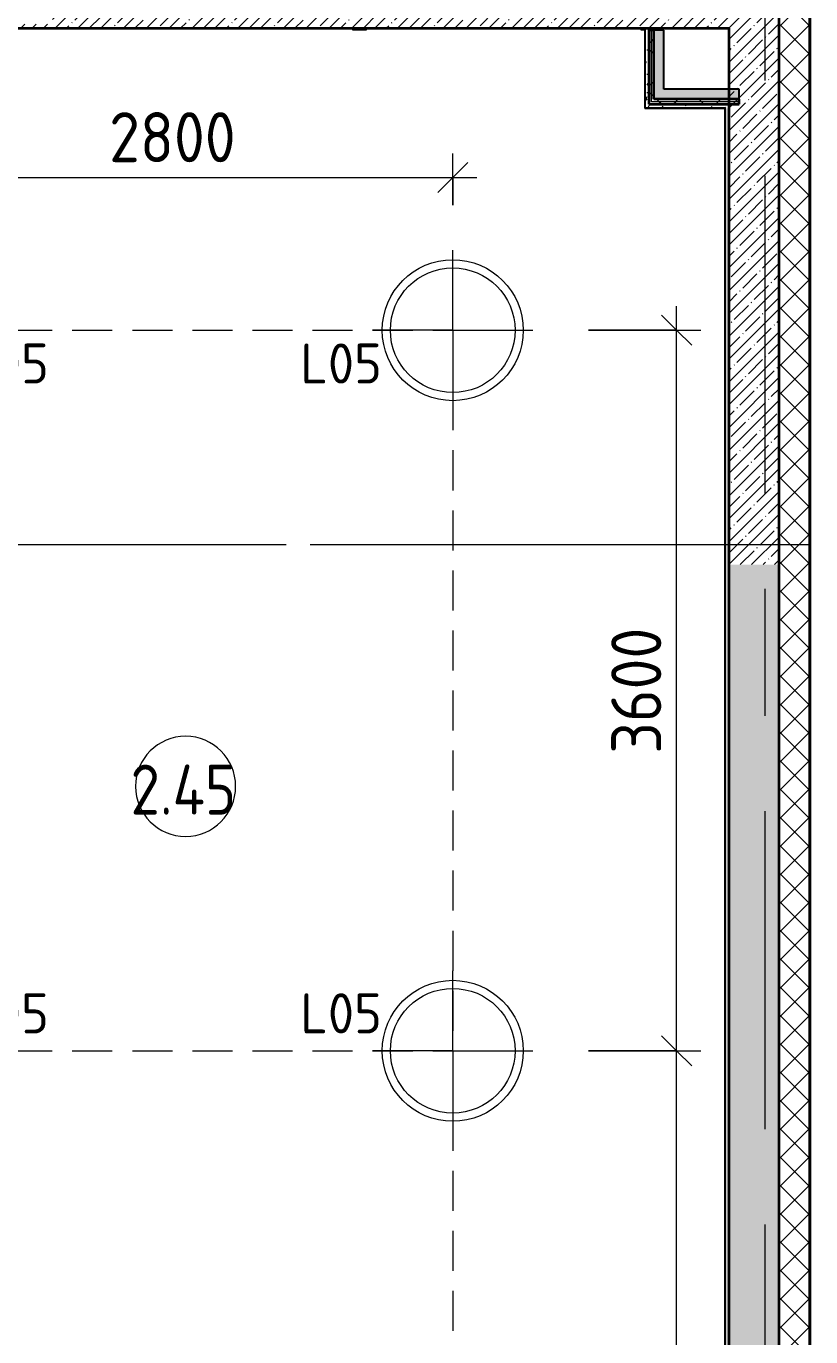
# Model space of a CAD drawing. Header units: millimetres. Extents: x 81094 to 272713, y -8553 to 29000.
# Drawn here: x 121320 to 125238, y 3842 to 10390 of the extents above; entities that cross this region are included whole.
import ezdxf

# ---------------------------------------------------------------- set-up
doc = ezdxf.new("R2010")
doc.units = ezdxf.units.MM
doc.linetypes.add('ADSK_Штрих_ш2 п1', pattern=[300, 200, -100])
doc.linetypes.add('Осевая', pattern=[3175, 635, -476.25, 1587.5, -476.25])
for name, color, linetype, lineweight in [('A-ANNO-DIMS', 7, 'Continuous', 9), ('A-ANNO-DIMS-100', 7, 'Continuous', 9), ('A-AREA-IDEN', 7, 'Continuous', 9), ('A-DETL-1', 7, 'ADSK_Штрих_ш2 п1', 9), ('A-DOOR', 7, 'Continuous', 9), ('A-DOOR-1', 7, 'Continuous', 13), ('A-DOOR-FRAM', 7, 'Continuous', 13), ('A-WALL', 7, 'Continuous', 9), ('E-LITE-EQPM-IDEN', 7, 'Continuous', 9), ('I-WALL', 7, 'Continuous', 9), ('Оси', 7, 'Continuous', 9), ('Оси-2', 7, 'Осевая', 9)]:
    doc.layers.add(name, color=color, linetype=linetype, lineweight=lineweight)
for name, color, linetype, lineweight, true_color in [('A-ANNO-NOTE', 1, 'Continuous', 9, 0xff0000), ('A-WALL-1', 7, 'Continuous', 35, 0x3c3c3c), ('A-WALL-3', 7, 'Continuous', 25, 0x3c3c3c), ('A-WALL-FNSH-1', 7, 'Continuous', 9, 0x3c3c3c), ('A-WALL-FNSH-2', 7, 'Continuous', 13, 0x3c3c3c)]:
    doc.layers.add(name, color=color, linetype=linetype, lineweight=lineweight, true_color=true_color)
doc.styles.add('GOST Common', font='GOST_Common.ttf', dxfattribs={"height": 200})
doc.styles.add('GOST Common_1', font='GOST_Common.ttf', dxfattribs={"width": 0.9, "height": 250})
doc.styles.add('ISOCPEUR', font='isocpeur.ttf', dxfattribs={"width": 0.9, "height": 250})
doc.dimstyles.new('ISO-2_5_0_9К_БОЛЬШОЙ', dxfattribs={"dimscale": 304.8, "dimtxt": 248.995294, "dimasz": 0.492126, "dimexe": 0.393701, "dimexo": 0.984252, "dimgap": 0, "dimtad": 1, "dimdec": 0, "dimrnd": 10, "dimzin": 0, "dimdsep": 46, "dimtxsty": 'ISOCPEUR', "dimblk1": 'OBLIQUE', "dimblk2": 'OBLIQUE', "dimsah": 1, "dimcen": 0.09, "dimdle": 0.393701, "dimazin": 0, "dimtfac": 1, "dimtdec": 4, "dimtix": 1, "dimtmove": 0, "dimatfit": 3, "dimfxl": 1, "dimtvp": 1, "dimtolj": 1, "dimtzin": 0, "dimarcsym": 2})
pattern_1 = [(45, (0, 0), (-57.024626, 57.024626), []), (45, (57.025, 0), (-57.024626, 57.024626), [100.806, -20.161, 3.353, -16.808])]
pattern_2 = [(0, (0, 0), (121.92, 30.48), [10.058, -81.382, 10.058, -81.382, -487.68]), (0, (0, 0), (121.92, 30.48), [-182.88, 10.058, -172.822, 10.058, -81.382, -213.36]), (0, (0, 0), (121.92, 30.48), [-457.2, 10.058, -50.902, 10.058, -142.342]), (120, (45.72, 15.24), (-87.356454, 90.345817), [10.058, -81.382, 10.058, -81.382, -487.68]), (120, (45.72, 15.24), (-87.356454, 90.345817), [-182.88, 10.058, -172.822, 10.058, -81.382, -213.36]), (120, (45.72, 15.24), (-87.356454, 90.345817), [-457.2, 10.058, -50.902, 10.058, -142.342]), (240, (60.96, 76.2), (-34.563546, -120.825817), [10.058, -81.382, 10.058, -81.382, -487.68]), (240, (60.96, 76.2), (-34.563546, -120.825817), [-182.88, 10.058, -172.822, 10.058, -81.382, -213.36]), (240, (60.96, 76.2), (-34.563546, -120.825817), [-457.2, 10.058, -50.902, 10.058, -142.342])]
pattern_3 = [(45, (0, 0), (-106.06602, 106.06602), []), (135, (0, 0), (-106.06602, -106.06602), [])]

# ---------------------------------------------------------------- blocks, each defined once
blk = doc.blocks.new('110_Дверь_СКБ_2Ст - Д-5_п_ Из игровой в коридор-32679362-План расстановки осветительного оборудования 2 этажа в осях 23-33')
at = {"layer": 'A-DOOR'}
for centre, radius, start, end in [((662.5, 110), 900, 90, 178.72242), ((-637.5, 110), 400, 2.88328, 90)]:
    blk.add_arc(centre, radius, start, end, dxfattribs=at)
at = {"layer": 'A-DOOR-1'}
for p, q in [((662.5, 1010), (612.5, 1010)), ((612.5, 1010), (612.5, 130)), ((662.5, 130), (662.5, 1010)), ((-637.5, 510), (-637.5, 130)), ((-587.5, 510), (-637.5, 510)), ((-587.5, 130), (-587.5, 510))]:
    blk.add_line(p, q, dxfattribs=at)
at = {"layer": 'A-DOOR-FRAM'}
for p, q in [((-742.5, -110), (-742.5, -118)), ((-742.5, -118), (-672.5, -118)), ((-672.5, -118), (-672.5, -110)), ((697.5, -110), (697.5, -118)), ((697.5, -118), (717.5, -118)), ((737.5, -118), (767.5, -118)), ((767.5, -118), (767.5, -110))]:
    blk.add_line(p, q, dxfattribs=at)
blk = doc.blocks.new('DIMBLOCK27-План расстановки осветительного оборудования 2 этажа в осях 23-33')
at = {"layer": 'A-ANNO-DIMS-100'}
for p, q in [((120650, 9496.4), (120650, 9753.8)), ((123450, 9496.4), (123450, 9753.8)), ((120650, 9633.8), (123570, 9633.8)), ((120650, 9633.8), (120650, 9496.4)), ((123450, 9633.8), (123450, 9496.4))]:
    blk.add_line(p, q, dxfattribs=at)
at = {"layer": 'A-ANNO-DIMS-100', "lineweight": 20}
for p, q in [((120650, 9633.8), (120725, 9708.8)), ((123450, 9633.8), (123525, 9708.8)), ((120650, 9633.8), (120575, 9558.8)), ((123450, 9633.8), (123375, 9558.8))]:
    blk.add_line(p, q, dxfattribs=at)
at = {"layer": 'A-ANNO-DIMS-100', "color": 0, "insert": (121734, 9960.5), "char_height": 250, "width": 758.478, "attachment_point": 1, "line_spacing_factor": 1.149209, "style": 'ISOCPEUR'}
blk.add_mtext('2800', dxfattribs=at)
blk = doc.blocks.new('_Oblique')
at = {"color": 0, "linetype": 'ByBlock', "lineweight": -2}
blk.add_line((-0.5, -0.5), (0.5, 0.5), dxfattribs=at)
blk = doc.blocks.new('DIMBLOCK29-План расстановки осветительного оборудования 2 этажа в осях 23-33')
at = {"layer": 'A-ANNO-DIMS-100', "lineweight": 20}
for p, q in [((124568.2, 5271), (124493.2, 5346)), ((124568.2, 5271), (124643.2, 5196)), ((124568.2, 1671), (124493.2, 1746)), ((124568.2, 1671), (124643.2, 1596))]:
    blk.add_line(p, q, dxfattribs=at)
at = {"layer": 'A-ANNO-DIMS-100'}
for p, q in [((124128.3, 5271), (124688.2, 5271)), ((124568.2, 5271), (124128.3, 5271)), ((124568.2, 1671), (124568.2, 5271)), ((124128.3, 1671), (124688.2, 1671)), ((124568.2, 1671), (124128.3, 1671))]:
    blk.add_line(p, q, dxfattribs=at)
at = {"layer": 'A-ANNO-DIMS-100', "color": 0, "insert": (124241.6, 3155), "char_height": 250, "width": 758.478, "attachment_point": 1, "rotation": 90, "line_spacing_factor": 1.149209, "style": 'ISOCPEUR'}
blk.add_mtext('3600', dxfattribs=at)
blk = doc.blocks.new('DIMBLOCK30-План расстановки осветительного оборудования 2 этажа в осях 23-33')
at = {"layer": 'A-ANNO-DIMS-100'}
for p, q in [((124568.2, 5271), (124568.2, 8991)), ((124128.3, 8871), (124688.2, 8871)), ((124568.2, 8871), (124128.3, 8871)), ((124128.3, 5271), (124688.2, 5271)), ((124568.2, 5271), (124128.3, 5271))]:
    blk.add_line(p, q, dxfattribs=at)
at = {"layer": 'A-ANNO-DIMS-100', "lineweight": 20}
for p, q in [((124568.2, 8871), (124493.2, 8946)), ((124568.2, 8871), (124643.2, 8796)), ((124568.2, 5271), (124493.2, 5346)), ((124568.2, 5271), (124643.2, 5196))]:
    blk.add_line(p, q, dxfattribs=at)
at = {"layer": 'A-ANNO-DIMS-100', "color": 0, "insert": (124241.6, 6755), "char_height": 250, "width": 758.478, "attachment_point": 1, "rotation": 90, "line_spacing_factor": 1.149209, "style": 'ISOCPEUR'}
blk.add_mtext('3600', dxfattribs=at)
blk = doc.blocks.new('Марка_Помещения - Номер-25198446-План расстановки осветительного оборудования 2 этажа в осях 23-33')
at = {"layer": 'A-AREA-IDEN'}
for start, end in [(360, 180), (180, 360)]:
    blk.add_arc((0, 0), 2.5, start, end, dxfattribs=at)

msp = doc.modelspace()

# ---------------------------------------------------------------- hatches: boundary and pattern name
at = {"layer": 'A-WALL'}
h = msp.add_hatch(dxfattribs=at)
h.set_pattern_fill('FP_1', color=256, style=0, pattern_type=2)
h.set_pattern_definition([(45, (0, 0), (-70.71068, 70.71068), []), (135, (0, 0), (-70.71068, -70.71068), [])])
h.paths.add_polyline_path([(125230, -250), (125230, 21400), (125080, 21400), (125080, -250)])
at = {"layer": 'I-WALL'}
h = msp.add_hatch(dxfattribs=at)
h.set_pattern_fill('FP_2', color=256, style=0, pattern_type=2)
h.set_pattern_definition(pattern_1)
h.paths.add_polyline_path([(124830, 7700), (125080, 7700), (125080, 10620), (124830, 10620), (124830, 8221.1)])
h = msp.add_hatch(dxfattribs=at)
h.set_pattern_fill('FP_2', color=256, style=0, pattern_type=2)
h.set_pattern_definition(pattern_1)
h.paths.add_polyline_path([(124658, 10380), (124830, 10380), (124830, 10600), (121451, 10600), (121451, 10400), (121210, 10400), (121210, 10380), (124430, 10380)])
h = msp.add_hatch(dxfattribs=at)
h.set_pattern_fill('FP_19', color=256, style=0, pattern_type=2)
h.set_pattern_definition(pattern_2)
h.paths.add_polyline_path([(124430, 10000), (124430, 10380), (124410, 10380), (124410, 10000)])
h = msp.add_hatch(dxfattribs=at)
h.set_pattern_fill('FP_28', color=256, style=0, pattern_type=2)
h.set_pattern_definition(pattern_3)
h.paths.add_polyline_path([(124442.5, 10000), (124442.5, 10370), (124430, 10370), (124430, 10000)])
h = msp.add_hatch(dxfattribs=at)
h.set_pattern_fill('FP_28', color=256, style=0, pattern_type=2)
h.set_pattern_definition(pattern_3)
h.paths.add_polyline_path([(124455, 10012.5), (124455, 10370), (124442.5, 10370), (124442.5, 10012.5)])
for points in [[(124455, 10025), (124505, 10025), (124505, 10370), (124455, 10370), (124455, 10307.8)], [(124505, 10025), (124880, 10025), (124880, 10075), (124505, 10075)]]:
    msp.add_hatch(color=256, dxfattribs=at).paths.add_polyline_path(points)
h = msp.add_hatch(dxfattribs=at)
h.set_pattern_fill('FP_28', color=256, style=0, pattern_type=2)
h.set_pattern_definition(pattern_3)
h.paths.add_polyline_path([(124880, 10012.5), (124880, 10025), (124455, 10025), (124455, 10012.5), (124658, 10012.5)])
h = msp.add_hatch(dxfattribs=at)
h.set_pattern_fill('FP_19', color=256, style=0, pattern_type=2)
h.set_pattern_definition(pattern_2)
h.paths.add_polyline_path([(124830, 9980), (124830, 10000), (124410, 10000), (124410, 9980), (124810, 9980)])
h = msp.add_hatch(dxfattribs=at)
h.set_pattern_fill('FP_28', color=256, style=0, pattern_type=2)
h.set_pattern_definition(pattern_3)
h.paths.add_polyline_path([(124880, 10000), (124880, 10012.5), (124442.5, 10012.5), (124442.5, 10000), (124658, 10000)])
h = msp.add_hatch(dxfattribs=at)
h.set_pattern_fill('FP_19', color=256, style=0, pattern_type=2)
h.set_pattern_definition(pattern_2)
h.paths.add_polyline_path([(124810, 170), (124830, 170), (124830, 9980), (124810, 9980), (124810, 171)])
h = msp.add_hatch(dxfattribs=at)
h.set_pattern_fill('FP_2', color=256, style=0, pattern_type=2)
h.set_pattern_definition(pattern_1)
h.paths.add_polyline_path([(125080, -100), (125080, 7700), (124830, 7700), (124830, -100)])

# ---------------------------------------------------------------- linework, layer by layer
at = {"layer": 'A-ANNO-NOTE'}
for p, q in [((123450, 8871), (123450, 9271)), ((123450, 8871), (123050, 8871)), ((123450, 8871), (123450, 8471)), ((123450, 8871), (123850, 8871)), ((123450, 5271), (123450, 5671)), ((123450, 5271), (123050, 5271)), ((123450, 5271), (123450, 4871)), ((123450, 5271), (123850, 5271))]:
    msp.add_line(p, q, dxfattribs=at)
for centre, radius in [((123450, 8871), 352), ((123450, 8871), 311.5), ((123450, 5271), 352), ((123450, 5271), 311.5)]:
    msp.add_circle(centre, radius, dxfattribs=at)
at = {"layer": 'A-DETL-1'}
for p, q in [((120650, 8871), (123450, 8871)), ((123450, 8871), (123450, 1671)), ((120650, 5271), (123450, 5271))]:
    msp.add_line(p, q, dxfattribs=at)
at = {"layer": 'A-WALL'}
for p, q in [((125230, -250), (125230, 21550)), ((124442.5, 10012.5), (124442.5, 10370)), ((124880, 10012.5), (124442.5, 10012.5)), ((124809, 9979), (124809, 9980))]:
    msp.add_line(p, q, dxfattribs=at)
at = {"layer": 'A-WALL-1'}
for p, q in [((125080, -100), (125080, 21400)), ((121210, 10380), (124830, 10380)), ((124430, 10370), (124430, 10000)), ((124455, 10370), (124430, 10370)), ((124455, 10025), (124455, 10370)), ((124830, 150), (124830, 10380)), ((124880, 10025), (124455, 10025)), ((124880, 10000), (124880, 10025)), ((124430, 10000), (124880, 10000))]:
    msp.add_line(p, q, dxfattribs=at)
at = {"layer": 'A-WALL-3'}
for p, q in [((124410, 10380), (124410, 9980)), ((124430, 10370), (124430, 10380)), ((124505, 10370), (124455, 10370)), ((124505, 10075), (124505, 10370)), ((124880, 10075), (124505, 10075)), ((124880, 10025), (124880, 10075)), ((124810, 9980), (124410, 9980)), ((124810, 170), (124810, 9980))]:
    msp.add_line(p, q, dxfattribs=at)
at = {"layer": 'A-WALL-FNSH-1'}
msp.add_line((125238, -258), (125238, 21558), dxfattribs=at)
at = {"layer": 'A-WALL-FNSH-2'}
for p, q in [((125233, -253), (125233, 21553)), ((124410, 10359.5), (124409, 10359.5)), ((124409, 10359.5), (124409, 9979)), ((124409, 9979), (124809, 9979)), ((124809, 9979), (124809, 171))]:
    msp.add_line(p, q, dxfattribs=at)
at = {"layer": 'Оси'}
msp.add_line((122738, 7800), (125238, 7800), dxfattribs=at)
at = {"layer": 'Оси-2'}
for p, q in [((125010, 593.7), (125010, 19415.1)), ((84993.9, 7800), (122738, 7800))]:
    msp.add_line(p, q, dxfattribs=at)

# ---------------------------------------------------------------- block references
at = {"layer": 'A-AREA-IDEN', "xscale": 99.99999999999993, "yscale": 99.99999999999993, "zscale": 99.99999999999993}
msp.add_blockref('Марка_Помещения - Номер-25198446-План расстановки осветительного оборудования 2 этажа в осях 23-33', (122115.9, 6592.1), dxfattribs=at)
at = {"layer": 'A-DOOR'}
msp.add_blockref('110_Дверь_СКБ_2Ст - Д-5_п_ Из игровой в коридор-32679362-План расстановки осветительного оборудования 2 этажа в осях 23-33', (123692.5, 10490), dxfattribs=at)

# ---------------------------------------------------------------- texts
at = {"layer": 'A-AREA-IDEN', "insert": (121841.1, 6700.7), "char_height": 250, "width": 685.443, "attachment_point": 1, "style": 'GOST Common_1'}
msp.add_mtext('2.45', dxfattribs=at)
at = {"layer": 'E-LITE-EQPM-IDEN', "char_height": 200, "width": 529.114, "attachment_point": 1, "style": 'GOST Common'}
for insert in [(121026.1, 8804.9), (122689.2, 8804.9), (121026.1, 5558), (122689.2, 5558)]:
    msp.add_mtext('L05', dxfattribs=dict(at, insert=insert))

# ---------------------------------------------------------------- dimensions: what is measured, and where the dimension line sits
at = {"layer": 'A-ANNO-DIMS'}
dim = msp.add_linear_dim(base=(123450, 9633.8), p1=(120650, 9196.4), p2=(123450, 9196.4), dimstyle='ISO-2_5_0_9К_БОЛЬШОЙ', override={"dimpost": '<>', "dimfxl": 2800}, dxfattribs=at)
dim.commit()
dim.dimension.update_dxf_attribs({"geometry": 'DIMBLOCK27-План расстановки осветительного оборудования 2 этажа в осях 23-33', "text_midpoint": (122050, 9758.8)})
for base, p1, p2, picture, middle in [((124568.2, 8871), (123828.3, 5271), (123828.3, 8871), 'DIMBLOCK30-План расстановки осветительного оборудования 2 этажа в осях 23-33', (124443.2, 7071)), ((124568.2, 5271), (123828.3, 1671), (123828.3, 5271), 'DIMBLOCK29-План расстановки осветительного оборудования 2 этажа в осях 23-33', (124443.2, 3471))]:
    dim = msp.add_linear_dim(base=base, p1=p1, p2=p2, angle=90, dimstyle='ISO-2_5_0_9К_БОЛЬШОЙ', override={"dimpost": '<>', "dimfxl": 3600}, dxfattribs=at)
    dim.commit()
    dim.dimension.update_dxf_attribs({"geometry": picture, "text_midpoint": middle})

doc.saveas('drawing.dxf')
